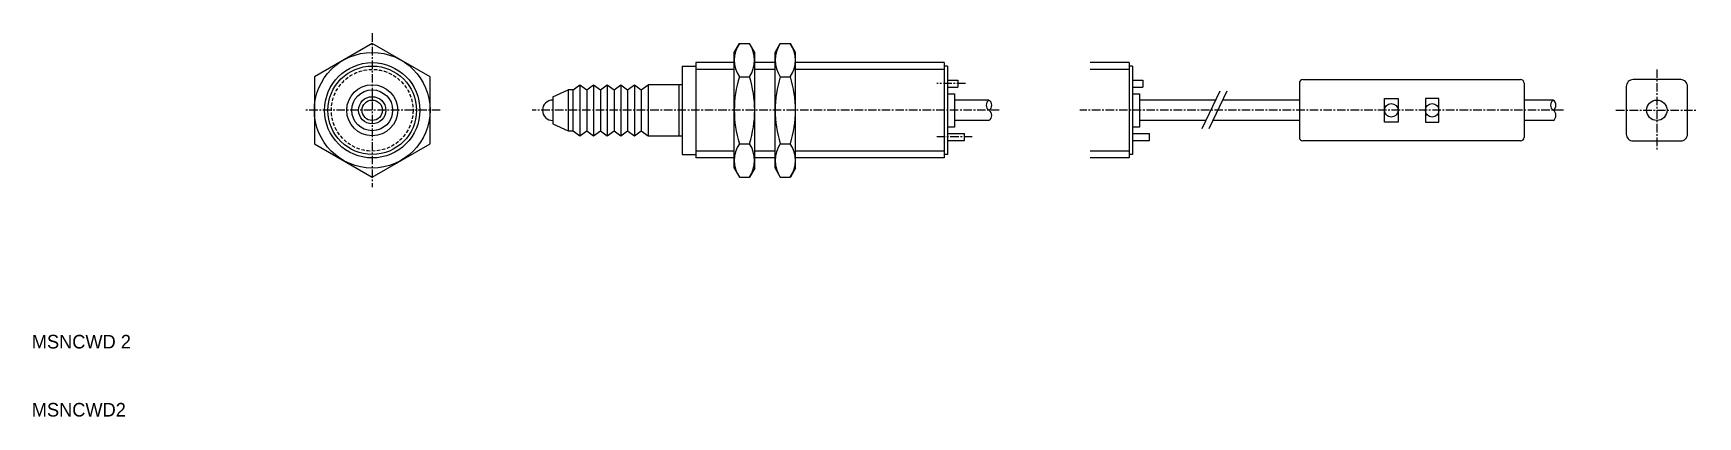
# Model space of a CAD drawing. Extents: x 10 to 255, y 10 to 66.
import ezdxf

# ---------------------------------------------------------------- set-up
doc = ezdxf.new("R2010")
doc.units = 0
doc.linetypes.add('CENTER', pattern=[2, 1.25, -0.25, 0.25, -0.25])
doc.linetypes.add('DASHED', pattern=[0.75, 0.5, -0.25])
doc.layers.get('0').update_dxf_attribs({"linetype": 'CONTINUOUS'})
doc.layers.add('CENTER', color=1, linetype='CENTER')

msp = doc.modelspace()

# ---------------------------------------------------------------- linework, layer by layer
at = {"color": 7, "linetype": 'CONTINUOUS'}
for p, q in [((60, 64.81), (51.5, 59.91)), ((68.5, 59.91), (60, 64.81)), ((113.17, 63.5), (113.93, 64.81)), ((113.93, 64.81), (115.41, 64.81)), ((116.17, 63.5), (115.41, 64.81)), ((119.17, 63.5), (119.93, 64.81)), ((119.93, 64.81), (121.41, 64.81)), ((122.17, 63.5), (121.41, 64.81)), ((105.51, 61.5), (105.51, 48.5)), ((105.51, 61.5), (107.51, 61.5)), ((107.51, 62), (107.51, 48)), ((113.17, 62), (107.51, 62)), ((113.17, 46.5), (113.17, 63.5)), ((116.17, 46.5), (116.17, 63.5)), ((116.17, 46.5), (116.17, 63.5)), ((119.17, 62), (116.17, 62)), ((119.17, 46.5), (119.17, 63.5)), ((122.17, 46.5), (122.17, 63.5)), ((122.17, 46.5), (122.17, 63.5)), ((144.01, 62), (122.17, 62)), ((144.01, 62), (144.01, 48)), ((144.51, 61.5), (144.01, 61.5)), ((144.51, 61.5), (144.51, 48.5)), ((171.17, 62), (165.42, 62)), ((171.17, 62), (171.17, 48)), ((171.67, 61.5), (171.17, 61.5)), ((171.67, 61.5), (171.67, 48.5)), ((51.5, 59.91), (51.5, 50.09)), ((68.5, 50.09), (68.5, 59.91)), ((89.51, 58), (90.51, 58.75)), ((90.51, 58.75), (90.51, 51.25)), ((90.51, 58.75), (91.51, 58)), ((91.51, 58), (92.51, 58.75)), ((92.51, 58.75), (92.51, 51.25)), ((92.51, 58.75), (93.51, 58)), ((93.51, 58), (94.51, 58.75)), ((94.51, 58.75), (94.51, 51.25)), ((94.51, 58.75), (95.51, 58)), ((95.51, 58), (96.51, 58.75)), ((96.51, 58.75), (97.51, 58)), ((96.51, 58.75), (96.51, 51.25)), ((97.51, 58), (98.51, 58.75)), ((98.51, 58.75), (98.51, 51.25)), ((98.51, 58.75), (99.51, 58)), ((99.51, 58), (100.51, 58.75)), ((105.51, 58.75), (100.51, 58.75)), ((100.51, 58.75), (100.51, 51.25)), ((105.01, 58.75), (105.01, 51.25)), ((113.93, 59.91), (115.41, 59.91)), ((119.93, 59.91), (121.41, 59.91)), ((144.51, 59.42), (146.01, 59.42)), ((146.01, 59.42), (146.01, 58.42)), ((171.67, 59.42), (173.17, 59.42)), ((173.17, 59.42), (173.17, 58.42)), ((196.17, 59), (196.17, 51)), ((196.67, 59.5), (228.67, 59.5)), ((229.17, 59), (229.17, 51)), ((86.51, 57), (88.76, 58)), ((86.51, 57), (86.51, 53)), ((88.76, 58), (88.76, 52)), ((89.51, 58), (88.76, 58)), ((89.51, 52), (89.51, 58)), ((91.51, 58), (91.51, 52)), ((93.51, 58), (93.51, 52)), ((95.51, 58), (95.51, 52)), ((97.51, 58), (97.51, 52)), ((99.51, 58), (99.51, 52)), ((144.51, 58.42), (146.01, 58.42)), ((144.51, 57.42), (145.51, 57.42)), ((145.51, 57.42), (145.51, 52.5)), ((150.58, 56.5), (145.51, 56.5)), ((171.67, 58.42), (173.17, 58.42)), ((171.67, 57.42), (172.67, 57.42)), ((172.67, 57.42), (172.67, 52.5)), ((183.89, 56.5), (172.67, 56.5)), ((196.17, 56.5), (184.89, 56.5)), ((233.45, 56.5), (229.17, 56.5)), ((86.51, 53), (88.76, 52)), ((88.76, 52), (89.51, 52)), ((89.51, 52), (90.51, 51.25)), ((90.51, 51.25), (91.51, 52)), ((91.51, 52), (92.51, 51.25)), ((92.51, 51.25), (93.51, 52)), ((93.51, 52), (94.51, 51.25)), ((94.51, 51.25), (95.51, 52)), ((95.51, 52), (96.51, 51.25)), ((96.51, 51.25), (97.51, 52)), ((97.51, 52), (98.51, 51.25)), ((98.51, 51.25), (99.51, 52)), ((99.51, 52), (100.51, 51.25)), ((145.51, 52.5), (144.51, 52.5)), ((144.51, 51.58), (147.01, 51.58)), ((150.58, 53.5), (145.51, 53.5)), ((147.01, 50.58), (147.01, 51.58)), ((172.67, 52.5), (171.67, 52.5)), ((171.67, 51.58), (174.17, 51.58)), ((182.45, 53.5), (172.67, 53.5)), ((174.17, 50.58), (174.17, 51.58)), ((196.17, 53.5), (183.45, 53.5)), ((233.45, 53.5), (229.17, 53.5)), ((51.5, 50.09), (60, 45.19)), ((60, 45.19), (68.5, 50.09)), ((100.51, 51.25), (105.51, 51.25)), ((113.93, 50.09), (115.41, 50.09)), ((119.93, 50.09), (121.41, 50.09)), ((144.51, 50.58), (147.01, 50.58)), ((171.67, 50.58), (174.17, 50.58)), ((228.67, 50.5), (196.67, 50.5)), ((105.51, 48.5), (107.51, 48.5)), ((113.17, 48), (107.51, 48)), ((113.17, 46.5), (113.93, 45.19)), ((116.17, 46.5), (115.41, 45.19)), ((119.17, 48), (116.17, 48)), ((119.17, 46.5), (119.93, 45.19)), ((122.17, 46.5), (121.41, 45.19)), ((144.01, 48), (122.17, 48)), ((144.51, 48.5), (144.01, 48.5)), ((171.17, 48), (165.42, 48)), ((171.67, 48.5), (171.17, 48.5)), ((113.93, 45.19), (115.41, 45.19)), ((119.93, 45.19), (121.41, 45.19))]:
    msp.add_line(p, q, dxfattribs=at)
at = {"color": 3, "linetype": 'CONTINUOUS'}
for p, q in [((113.17, 61), (107.51, 61)), ((119.17, 61), (116.17, 61)), ((144.01, 61), (122.17, 61)), ((171.17, 61), (165.42, 61)), ((184.51, 57.79), (181.86, 52.27)), ((185.51, 57.79), (182.86, 52.27)), ((113.17, 49), (107.51, 49)), ((119.17, 49), (116.17, 49)), ((144.01, 49), (122.17, 49)), ((171.17, 49), (165.42, 49))]:
    msp.add_line(p, q, dxfattribs=at)
at = {"color": 7, "linetype": 'CONTINUOUS'}
msp.add_lwpolyline([(245.17, 50.5), (252.17, 50.5, 0.414214), (253.17, 51.5), (253.17, 58.5, 0.414214), (252.17, 59.5), (245.17, 59.5, 0.414214), (244.17, 58.5), (244.17, 51.5, 0.414214)], format="xyb", close=True, dxfattribs=at)
for points in [[(208.67, 53.25), (208.67, 56.75), (210.67, 56.75), (210.67, 53.25)], [(216.67, 53.25), (216.67, 56.75), (214.67, 56.75), (214.67, 53.25)]]:
    msp.add_lwpolyline(points, close=True, dxfattribs=at)
for centre, radius in [((60, 55), 8.5), ((60, 55), 7), ((60, 55), 6.5), ((60, 55), 3.75), ((60, 55), 3), ((60, 55), 2), ((60, 55), 1.5), ((248.67, 55), 1.5), ((209.67, 55), 1), ((215.67, 55), 1)]:
    msp.add_circle(centre, radius, dxfattribs=at)
at = {"color": 3, "linetype": 'DASHED'}
msp.add_circle((60, 55), 6, dxfattribs=at)
at = {"color": 7, "linetype": 'CONTINUOUS'}
for centre, radius, start, end in [((117.51, 62.36), 4.34, 145.6157, 214.3843), ((111.82, 62.36), 4.34, 325.6157, 34.3843), ((123.51, 62.36), 4.34, 145.6157, 214.3843), ((117.82, 62.36), 4.34, 325.6157, 34.3843), ((129.41, 55), 16.24, 162.412, 197.588), ((99.93, 55), 16.24, 342.412, 17.588), ((135.41, 55), 16.24, 162.412, 197.588), ((105.93, 55), 16.24, 342.412, 17.588), ((196.67, 59), 0.5, 90, 180), ((228.67, 59), 0.5, 360, 90), ((86.51, 55), 1.5, 90, 270), ((117.51, 47.64), 4.34, 145.6157, 214.3843), ((111.82, 47.64), 4.34, 325.6157, 34.3843), ((123.51, 47.64), 4.34, 145.6157, 214.3843), ((117.82, 47.64), 4.34, 325.6157, 34.3843), ((196.67, 51), 0.5, 180, 270), ((228.67, 51), 0.5, 270, 360)]:
    msp.add_arc(centre, radius, start, end, dxfattribs=at)
at = {"color": 3, "linetype": 'CONTINUOUS'}
for centre, start, end in [((151.08, 55.75), 123.5573, 236.4417), ((150.09, 55.75), 303.5573, 56.4417), ((233.95, 55.75), 123.5573, 236.4417), ((232.95, 55.75), 303.5573, 56.4417), ((150.09, 54.25), 303.5573, 56.4427), ((232.95, 54.25), 303.5573, 56.4427)]:
    msp.add_arc(centre, 0.9, start, end, dxfattribs=at)
at = {"layer": 'CENTER', "color": 1, "linetype": 'CENTER'}
for p, q in [((60, 66.31), (60, 43.69)), ((147.13, 58.92), (142.9, 58.92)), ((248.67, 61), (248.67, 49)), ((70, 55), (50, 55)), ((152.08, 55), (83.51, 55)), ((234.95, 55), (163.92, 55)), ((242.67, 55), (254.67, 55)), ((148.13, 51.08), (142.9, 51.08))]:
    msp.add_line(p, q, dxfattribs=at)

# ---------------------------------------------------------------- texts
at = {"color": 7, "linetype": 'CONTINUOUS'}
for s, p in [('MSNCWD 2', (10, 20)), ('MSNCWD2', (10, 10))]:
    msp.add_text(s, height=2, dxfattribs=at).set_placement(p)

doc.saveas('drawing.dxf')
